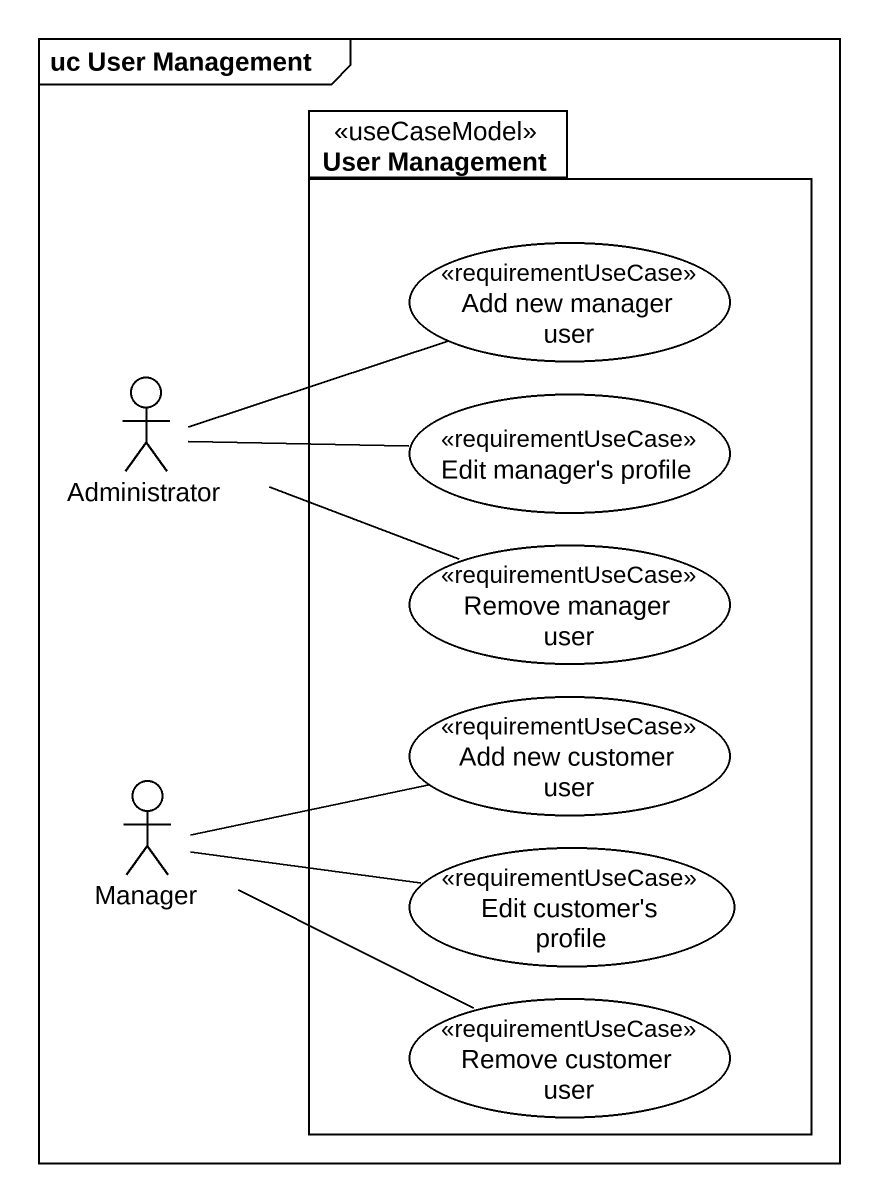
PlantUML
@startuml
mainframe uc User Management
package "User Management" as User_Management <<useCaseModel>> {
  usecase "Add new manager user" as Add_new_manager_user <<requirementUseCase>>
  usecase "Edit manager's profile" as Edit_manager_s_profile <<requirementUseCase>>
  usecase "Remove manager user" as Remove_manager_user <<requirementUseCase>>
  usecase "Add new customer user" as Add_new_customer_user <<requirementUseCase>>
  usecase "Edit customer's profile" as Edit_customer_s_profile <<requirementUseCase>>
  usecase "Remove customer user" as Remove_customer_user <<requirementUseCase>>
}
actor Administrator
actor Manager
Add_new_manager_user -left- Administrator
Edit_manager_s_profile -left- Administrator
Remove_manager_user -left- Administrator
Add_new_customer_user -left- Manager
Edit_customer_s_profile -left- Manager
Remove_customer_user -left- Manager
@enduml
